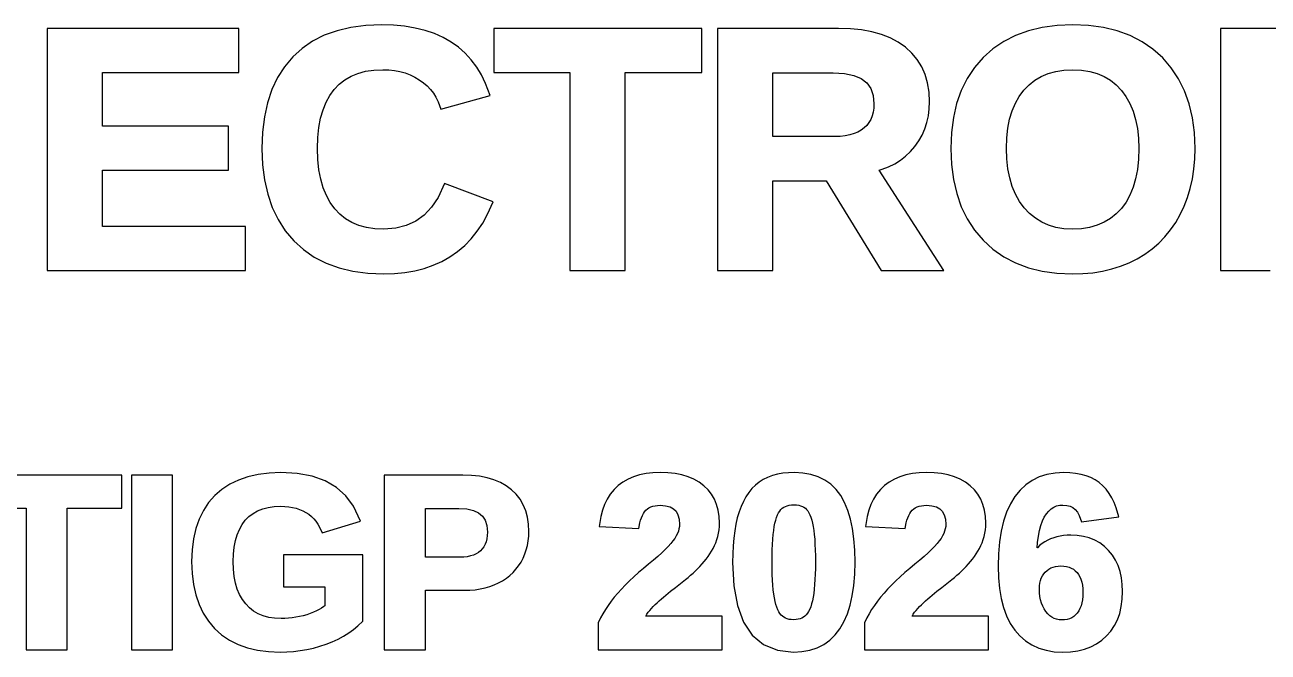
# Model space of a CAD drawing. Header units: metres. Extents: x 3 to 171, y -107 to -32.
# Drawn here: x 25.1 to 46.23, y -53.49 to -42.84 of the extents above; entities that cross this region are included whole.
import ezdxf

# ---------------------------------------------------------------- set-up
doc = ezdxf.new("R2010")
doc.units = ezdxf.units.M

msp = doc.modelspace()

# ---------------------------------------------------------------- linework, layer by layer
for p, q in [((30.6413, -42.882), (30.4062, -42.9373)), ((30.8946, -42.849), (30.6413, -42.882)), ((31.1659, -42.838), (30.8946, -42.849)), ((31.3657, -42.8439), (31.1659, -42.838)), ((31.5549, -42.8616), (31.3657, -42.8439)), ((31.7336, -42.8911), (31.5549, -42.8616)), ((31.9019, -42.9326), (31.7336, -42.8911)), ((42.3906, -42.883), (42.1554, -42.9395)), ((42.6423, -42.8492), (42.3906, -42.883)), ((42.9108, -42.838), (42.6423, -42.8492)), ((43.1793, -42.8494), (42.9108, -42.838)), ((43.4312, -42.8835), (43.1793, -42.8494)), ((43.6665, -42.9406), (43.4312, -42.8835)), ((28.7353, -42.8979), (25.4796, -42.8979)), ((25.4796, -42.8979), (25.4796, -47.0109)), ((28.7353, -43.6472), (28.7353, -42.8979)), ((30.1894, -43.015), (29.9913, -43.1152)), ((30.4062, -42.9373), (30.1894, -43.015)), ((32.0598, -42.986), (31.9019, -42.9326)), ((32.2071, -43.0516), (32.0598, -42.986)), ((32.3437, -43.1293), (32.2071, -43.0516)), ((36.6032, -42.8979), (33.0684, -42.8979)), ((33.0684, -42.8979), (33.0684, -43.6472)), ((36.6032, -43.6472), (36.6032, -42.8979)), ((38.9287, -42.8979), (36.8728, -42.8979)), ((36.8728, -42.8979), (36.8728, -47.0109)), ((39.1296, -42.9043), (38.9287, -42.8979)), ((39.3183, -42.9236), (39.1296, -42.9043)), ((39.4942, -42.9559), (39.3183, -42.9236)), ((39.6571, -43.0013), (39.4942, -42.9559)), ((39.8069, -43.06), (39.6571, -43.0013)), ((39.9436, -43.1321), (39.8069, -43.06)), ((41.9371, -43.0188), (41.7359, -43.121)), ((42.1554, -42.9395), (41.9371, -43.0188)), ((43.885, -43.0207), (43.6665, -42.9406)), ((44.0865, -43.124), (43.885, -43.0207)), ((46.6292, -42.8979), (45.4177, -42.8979)), ((45.4177, -42.8979), (45.4177, -47.0109)), ((29.812, -43.2379), (29.6519, -43.383)), ((29.9913, -43.1152), (29.812, -43.2379)), ((32.4695, -43.2186), (32.3437, -43.1293)), ((32.5841, -43.3193), (32.4695, -43.2186)), ((40.0669, -43.2177), (39.9436, -43.1321)), ((40.1754, -43.3159), (40.0669, -43.2177)), ((41.5519, -43.2461), (41.3856, -43.394)), ((41.7359, -43.121), (41.5519, -43.2461)), ((44.2708, -43.2504), (44.0865, -43.124)), ((44.4375, -43.3998), (44.2708, -43.2504)), ((29.6519, -43.383), (29.5124, -43.5489)), ((32.6875, -43.4313), (32.5841, -43.3193)), ((32.7797, -43.5543), (32.6875, -43.4313)), ((40.2675, -43.4261), (40.1754, -43.3159)), ((40.3429, -43.5479), (40.2675, -43.4261)), ((41.3856, -43.394), (41.2393, -43.5621)), ((44.584, -43.5691), (44.4375, -43.3998)), ((26.4198, -44.5555), (26.4198, -43.6472)), ((26.4198, -43.6472), (28.7353, -43.6472)), ((29.3945, -43.7337), (29.2982, -43.9374)), ((29.5124, -43.5489), (29.3945, -43.7337)), ((30.5379, -43.7705), (30.6441, -43.7092)), ((30.6441, -43.7092), (30.7614, -43.6612)), ((30.7614, -43.6612), (30.8905, -43.6267)), ((30.8905, -43.6267), (31.031, -43.6059)), ((31.031, -43.6059), (31.1835, -43.5989)), ((31.1835, -43.5989), (31.2843, -43.6024)), ((31.2843, -43.6024), (31.3813, -43.6129)), ((31.3813, -43.6129), (31.4737, -43.6303)), ((31.4737, -43.6303), (31.5624, -43.6546)), ((31.5624, -43.6546), (31.6468, -43.6858)), ((31.6468, -43.6858), (31.7273, -43.7239)), ((31.7273, -43.7239), (31.8041, -43.7689)), ((32.8605, -43.6884), (32.7797, -43.5543)), ((32.93, -43.8333), (32.8605, -43.6884)), ((33.0684, -43.6472), (34.3643, -43.6472)), ((34.3643, -43.6472), (34.3643, -47.0109)), ((35.3045, -43.6472), (36.6032, -43.6472)), ((35.3045, -47.0109), (35.3045, -43.6472)), ((37.813, -44.7349), (37.813, -43.6501)), ((37.813, -43.6501), (38.8381, -43.6501)), ((38.8381, -43.6501), (39.0293, -43.6616)), ((39.0293, -43.6616), (39.187, -43.6951)), ((39.187, -43.6951), (39.3125, -43.7496)), ((40.4014, -43.6808), (40.3429, -43.5479)), ((40.443, -43.8247), (40.4014, -43.6808)), ((41.2393, -43.5621), (41.1156, -43.748)), ((42.2643, -43.7769), (42.3725, -43.7131)), ((42.3725, -43.7131), (42.4909, -43.6634)), ((42.4909, -43.6634), (42.6199, -43.6277)), ((42.6199, -43.6277), (42.76, -43.6061)), ((42.76, -43.6061), (42.9107, -43.5989)), ((42.9107, -43.5989), (43.0593, -43.6062)), ((43.0593, -43.6062), (43.1971, -43.6279)), ((43.1971, -43.6279), (43.3247, -43.6638)), ((43.3247, -43.6638), (43.4419, -43.7139)), ((43.4419, -43.7139), (43.5491, -43.7782)), ((44.7081, -43.7555), (44.584, -43.5691)), ((29.2982, -43.9374), (29.2236, -44.1596)), ((30.2831, -44.0363), (30.3573, -43.9342)), ((30.3573, -43.9342), (30.4424, -43.8455)), ((30.4424, -43.8455), (30.5379, -43.7705)), ((31.8041, -43.7689), (31.8751, -43.8195)), ((31.8751, -43.8195), (31.9389, -43.8748)), ((31.9389, -43.8748), (31.9956, -43.9347)), ((31.9956, -43.9347), (32.0451, -43.9991)), ((33.0067, -44.0384), (32.93, -43.8333)), ((39.3125, -43.7496), (39.4076, -43.8238)), ((39.4076, -43.8238), (39.4748, -43.9182)), ((39.4748, -43.9182), (39.5158, -44.0358)), ((40.4678, -43.9791), (40.443, -43.8247)), ((41.1156, -43.748), (41.0145, -43.9514)), ((41.9996, -44.0526), (42.0776, -43.9471)), ((42.0776, -43.9471), (42.1661, -43.8548)), ((42.1661, -43.8548), (42.2643, -43.7769)), ((43.5491, -43.7782), (43.6468, -43.8566)), ((43.6468, -43.8566), (43.7353, -43.9499)), ((44.8094, -43.9588), (44.7081, -43.7555)), ((30.1678, -44.2811), (30.2198, -44.152)), ((30.2198, -44.152), (30.2831, -44.0363)), ((32.0451, -43.9991), (32.0877, -44.0683)), ((32.0877, -44.0683), (32.1235, -44.1425)), ((32.1235, -44.1425), (32.1689, -44.2671)), ((32.1689, -44.2671), (33.0067, -44.0384)), ((39.5158, -44.0358), (39.53, -44.1796)), ((40.4761, -44.1439), (40.4678, -43.9791)), ((40.471, -44.2664), (40.4761, -44.1439)), ((41.0145, -43.9514), (40.9361, -44.1721)), ((41.9336, -44.1695), (41.9996, -44.0526)), ((43.7353, -43.9499), (43.8133, -44.0559)), ((43.8133, -44.0559), (43.8795, -44.1735)), ((44.888, -44.1786), (44.8094, -43.9588)), ((29.2236, -44.1596), (29.1705, -44.4001)), ((30.127, -44.4241), (30.1678, -44.2811)), ((39.5162, -44.3219), (39.4991, -44.3853)), ((39.5266, -44.253), (39.5162, -44.3219)), ((39.53, -44.1796), (39.5266, -44.253)), ((40.4558, -44.3842), (40.471, -44.2664)), ((40.9361, -44.1721), (40.8802, -44.4098)), ((41.8367, -44.4396), (41.8792, -44.2986)), ((41.8792, -44.2986), (41.9336, -44.1695)), ((43.8795, -44.1735), (43.9338, -44.3022)), ((43.9338, -44.3022), (43.9763, -44.443)), ((44.944, -44.4148), (44.888, -44.1786)), ((28.5616, -44.5555), (26.4198, -44.5555)), ((28.5616, -45.3048), (28.5616, -44.5555)), ((29.1705, -44.4001), (29.1387, -44.6588)), ((30.0801, -44.7514), (30.0977, -44.5808)), ((30.0977, -44.5808), (30.127, -44.4241)), ((39.4085, -44.5442), (39.3649, -44.5877)), ((39.4453, -44.4961), (39.4085, -44.5442)), ((39.4756, -44.4432), (39.4453, -44.4961)), ((39.4991, -44.3853), (39.4756, -44.4432)), ((40.3946, -44.6061), (40.4303, -44.4975)), ((40.4303, -44.4975), (40.4558, -44.3842)), ((40.8802, -44.4098), (40.8468, -44.6644)), ((41.8062, -44.5928), (41.8367, -44.4396)), ((43.9763, -44.443), (44.0068, -44.5955)), ((44.9775, -44.6672), (44.944, -44.4148)), ((29.1387, -44.6588), (29.1282, -44.9359)), ((30.0742, -44.9359), (30.0801, -44.7514)), ((38.8616, -44.7349), (37.813, -44.7349)), ((38.9562, -44.7317), (38.8616, -44.7349)), ((39.0428, -44.7224), (38.9562, -44.7317)), ((39.1218, -44.707), (39.0428, -44.7224)), ((39.1931, -44.6857), (39.1218, -44.707)), ((39.2575, -44.6586), (39.1931, -44.6857)), ((39.3146, -44.626), (39.2575, -44.6586)), ((39.3649, -44.5877), (39.3146, -44.626)), ((40.2925, -44.8088), (40.3486, -44.7099)), ((40.3486, -44.7099), (40.3946, -44.6061)), ((40.8468, -44.6644), (40.8357, -44.9359)), ((41.7817, -44.9359), (41.7879, -44.7582)), ((41.7879, -44.7582), (41.8062, -44.5928)), ((44.0068, -44.5955), (44.0252, -44.7596)), ((44.0252, -44.7596), (44.0313, -44.9359)), ((44.9886, -44.9355), (44.9775, -44.6672)), ((29.1282, -44.9359), (29.1391, -45.2126)), ((30.0802, -45.1235), (30.0742, -44.9359)), ((40.0689, -45.0676), (40.1512, -44.9895)), ((40.1512, -44.9895), (40.2262, -44.9026)), ((40.2262, -44.9026), (40.2925, -44.8088)), ((40.8357, -44.9359), (40.8468, -45.2084)), ((41.788, -45.1153), (41.7817, -44.9359)), ((44.0313, -44.9359), (44.0252, -45.1206)), ((44.9835, -45.1147), (44.9886, -44.9355)), ((29.1391, -45.2126), (29.172, -45.472)), ((30.0984, -45.2974), (30.0802, -45.1235)), ((39.7793, -45.2482), (39.8828, -45.1971)), ((39.8828, -45.1971), (39.9794, -45.1368)), ((39.9794, -45.1368), (40.0689, -45.0676)), ((40.8468, -45.2084), (40.8803, -45.4646)), ((41.8068, -45.2827), (41.788, -45.1153)), ((44.0252, -45.1206), (44.0069, -45.292)), ((44.968, -45.2876), (44.9835, -45.1147)), ((26.4198, -46.2615), (26.4198, -45.3048)), ((26.4198, -45.3048), (28.5616, -45.3048)), ((30.1285, -45.4573), (30.0984, -45.2974)), ((39.6188, -45.3045), (39.6689, -45.2903)), ((40.717, -47.0109), (39.6188, -45.3045)), ((39.6689, -45.2903), (39.7793, -45.2482)), ((41.838, -45.4385), (41.8068, -45.2827)), ((44.0069, -45.292), (43.9765, -45.4506)), ((44.9423, -45.4545), (44.968, -45.2876)), ((29.172, -45.472), (29.2271, -45.7139)), ((30.1705, -45.6036), (30.1285, -45.4573)), ((30.2242, -45.736), (30.1705, -45.6036)), ((32.2341, -45.5306), (32.122, -45.7719)), ((33.0593, -45.8421), (32.2341, -45.5306)), ((37.813, -45.4871), (38.7204, -45.4871)), ((37.813, -47.0109), (37.813, -45.4871)), ((38.7204, -45.4871), (39.6517, -47.0109)), ((40.8803, -45.4646), (40.9363, -45.7043)), ((41.8815, -45.5824), (41.838, -45.4385)), ((41.9372, -45.7147), (41.8815, -45.5824)), ((43.9341, -45.5959), (43.8799, -45.7283)), ((43.9765, -45.4506), (43.9341, -45.5959)), ((44.8595, -45.7701), (44.9061, -45.6154)), ((44.9061, -45.6154), (44.9423, -45.4545)), ((29.2271, -45.7139), (29.3044, -45.9384)), ((30.2893, -45.8548), (30.2242, -45.736)), ((32.122, -45.7719), (32.0134, -45.9365)), ((32.9646, -46.0523), (33.0593, -45.8421)), ((40.9363, -45.7043), (41.0149, -45.9276)), ((42.005, -45.8353), (41.9372, -45.7147)), ((42.085, -45.945), (42.005, -45.8353)), ((43.8141, -45.8479), (43.7366, -45.9548)), ((43.8799, -45.7283), (43.8141, -45.8479)), ((44.8026, -45.9188), (44.8595, -45.7701)), ((29.3044, -45.9384), (29.4041, -46.1451)), ((30.366, -45.9604), (30.2893, -45.8548)), ((30.4534, -46.0522), (30.366, -45.9604)), ((30.5511, -46.1298), (30.4534, -46.0522)), ((32.0134, -45.9365), (31.8876, -46.0701)), ((32.8816, -46.2037), (32.9646, -46.0523)), ((41.0149, -45.9276), (41.1161, -46.134)), ((42.1752, -46.0411), (42.085, -45.945)), ((42.274, -46.1223), (42.1752, -46.0411)), ((43.6484, -46.0482), (43.5506, -46.127)), ((43.7366, -45.9548), (43.6484, -46.0482)), ((44.7352, -46.0612), (44.8026, -45.9188)), ((28.8521, -46.2615), (26.4198, -46.2615)), ((28.8521, -47.0109), (28.8521, -46.2615)), ((29.4041, -46.1451), (29.5261, -46.3338)), ((30.6592, -46.1932), (30.5511, -46.1298)), ((30.7782, -46.2427), (30.6592, -46.1932)), ((30.9085, -46.2783), (30.7782, -46.2427)), ((31.5833, -46.2474), (31.4031, -46.2919)), ((31.7445, -46.1734), (31.5833, -46.2474)), ((31.8876, -46.0701), (31.7445, -46.1734)), ((32.7891, -46.3429), (32.8816, -46.2037)), ((41.1161, -46.134), (41.2401, -46.3235)), ((42.3816, -46.1886), (42.274, -46.1223)), ((42.4981, -46.2402), (42.3816, -46.1886)), ((42.6241, -46.2772), (42.4981, -46.2402)), ((43.3245, -46.2418), (43.1957, -46.2779)), ((43.4426, -46.1915), (43.3245, -46.2418)), ((43.5506, -46.127), (43.4426, -46.1915)), ((44.5718, -46.3217), (44.6581, -46.196)), ((44.6581, -46.196), (44.7352, -46.0612)), ((29.5261, -46.3338), (29.6705, -46.5043)), ((31.0502, -46.2998), (30.9085, -46.2783)), ((31.2025, -46.307), (31.0502, -46.2998)), ((31.4031, -46.2919), (31.2025, -46.307)), ((32.5757, -46.5848), (32.6871, -46.47)), ((32.6871, -46.47), (32.7891, -46.3429)), ((41.2401, -46.3235), (41.3866, -46.4958)), ((42.7597, -46.2995), (42.6241, -46.2772)), ((42.905, -46.307), (42.7597, -46.2995)), ((43.0558, -46.2997), (42.905, -46.307)), ((43.1957, -46.2779), (43.0558, -46.2997)), ((44.3722, -46.5451), (44.4765, -46.438)), ((44.4765, -46.438), (44.5718, -46.3217)), ((29.6705, -46.5043), (29.8353, -46.6542)), ((29.8353, -46.6542), (30.0186, -46.7811)), ((32.3248, -46.7769), (32.4549, -46.6871)), ((32.4549, -46.6871), (32.5757, -46.5848)), ((41.3866, -46.4958), (41.553, -46.6478)), ((41.553, -46.6478), (41.7367, -46.7765)), ((44.1367, -46.731), (44.2589, -46.6428)), ((44.2589, -46.6428), (44.3722, -46.5451)), ((30.0186, -46.7811), (30.2201, -46.8847)), ((30.2201, -46.8847), (30.4395, -46.965)), ((32.0409, -46.9197), (32.1866, -46.8543)), ((32.1866, -46.8543), (32.3248, -46.7769)), ((41.7367, -46.7765), (41.9374, -46.8817)), ((41.9374, -46.8817), (42.1548, -46.9634)), ((43.7222, -46.9364), (43.8671, -46.8783)), ((43.8671, -46.8783), (44.0057, -46.8097)), ((44.0057, -46.8097), (44.1367, -46.731)), ((25.4796, -47.0109), (28.8521, -47.0109)), ((30.4395, -46.965), (30.6766, -47.0223)), ((30.6766, -47.0223), (30.9312, -47.0565)), ((30.9312, -47.0565), (31.203, -47.0679)), ((31.203, -47.0679), (31.3852, -47.062)), ((31.3852, -47.062), (31.5599, -47.0443)), ((31.5599, -47.0443), (31.7275, -47.0147)), ((31.7275, -47.0147), (31.8878, -46.9732)), ((31.8878, -46.9732), (32.0409, -46.9197)), ((34.3643, -47.0109), (35.3045, -47.0109)), ((36.8728, -47.0109), (37.813, -47.0109)), ((39.6517, -47.0109), (40.717, -47.0109)), ((42.1548, -46.9634), (42.3886, -47.0215)), ((42.3886, -47.0215), (42.6387, -47.0563)), ((42.6387, -47.0563), (42.9047, -47.0679)), ((42.9047, -47.0679), (43.0807, -47.0626)), ((43.0807, -47.0626), (43.2503, -47.0469)), ((43.2503, -47.0469), (43.4138, -47.0206)), ((43.4138, -47.0206), (43.5711, -46.9838)), ((43.5711, -46.9838), (43.7222, -46.9364)), ((45.4177, -47.0109), (46.2639, -47.0109)), ((26.7483, -50.4842), (24.1948, -50.4842)), ((26.7483, -51.048), (26.7483, -50.4842)), ((27.6124, -50.4842), (26.9122, -50.4842)), ((26.9122, -50.4842), (26.9122, -53.4506)), ((27.6124, -53.4506), (27.6124, -50.4842)), ((29.0644, -50.473), (28.8903, -50.5126)), ((29.2515, -50.4493), (29.0644, -50.473)), ((29.4521, -50.4414), (29.2515, -50.4493)), ((29.7311, -50.457), (29.4521, -50.4414)), ((29.9815, -50.504), (29.7311, -50.457)), ((32.5464, -50.4842), (31.2078, -50.4842)), ((31.2078, -50.4842), (31.2078, -53.4506)), ((32.6913, -50.4891), (32.5464, -50.4842)), ((32.8279, -50.5041), (32.6913, -50.4891)), ((35.5481, -50.4815), (35.4463, -50.5129)), ((35.6569, -50.4592), (35.5481, -50.4815)), ((35.7727, -50.4458), (35.6569, -50.4592)), ((35.8953, -50.4414), (35.7727, -50.4458)), ((36.0271, -50.4459), (35.8953, -50.4414)), ((36.1504, -50.4593), (36.0271, -50.4459)), ((36.2653, -50.4817), (36.1504, -50.4593)), ((36.3719, -50.5134), (36.2653, -50.4817)), ((37.804, -50.4943), (37.7237, -50.5244)), ((37.8897, -50.4711), (37.804, -50.4943)), ((37.9807, -50.4545), (37.8897, -50.4711)), ((38.0771, -50.4447), (37.9807, -50.4545)), ((38.1793, -50.4414), (38.0771, -50.4447)), ((38.3242, -50.4492), (38.1793, -50.4414)), ((38.4591, -50.4729), (38.3242, -50.4492)), ((38.5834, -50.5126), (38.4591, -50.4729)), ((40.0741, -50.4815), (39.9723, -50.5129)), ((40.1829, -50.4592), (40.0741, -50.4815)), ((40.2986, -50.4458), (40.1829, -50.4592)), ((40.4213, -50.4414), (40.2986, -50.4458)), ((40.553, -50.4459), (40.4213, -50.4414)), ((40.6763, -50.4593), (40.553, -50.4459)), ((40.7913, -50.4817), (40.6763, -50.4593)), ((40.8979, -50.5134), (40.7913, -50.4817)), ((42.4698, -50.4745), (42.3408, -50.5162)), ((42.6081, -50.4496), (42.4698, -50.4745)), ((42.755, -50.4414), (42.6081, -50.4496)), ((42.8598, -50.4448), (42.755, -50.4414)), ((42.9583, -50.4551), (42.8598, -50.4448)), ((43.0508, -50.4722), (42.9583, -50.4551)), ((43.1374, -50.4965), (43.0508, -50.4722)), ((43.218, -50.5278), (43.1374, -50.4965)), ((28.5818, -50.6405), (28.4479, -50.7289)), ((28.7294, -50.5685), (28.5818, -50.6405)), ((28.8903, -50.5126), (28.7294, -50.5685)), ((30.2029, -50.5831), (29.9815, -50.504)), ((30.3947, -50.6946), (30.2029, -50.5831)), ((30.5557, -50.8386), (30.3947, -50.6946)), ((32.9552, -50.5291), (32.8279, -50.5041)), ((33.0733, -50.5645), (32.9552, -50.5291)), ((33.182, -50.6102), (33.0733, -50.5645)), ((33.2811, -50.6664), (33.182, -50.6102)), ((33.3704, -50.7331), (33.2811, -50.6664)), ((35.1847, -50.6627), (35.1132, -50.7306)), ((35.2644, -50.6035), (35.1847, -50.6627)), ((35.3517, -50.5536), (35.2644, -50.6035)), ((35.4463, -50.5129), (35.3517, -50.5536)), ((36.47, -50.5544), (36.3719, -50.5134)), ((36.5595, -50.6049), (36.47, -50.5544)), ((36.6399, -50.6649), (36.5595, -50.6049)), ((36.7105, -50.7335), (36.6399, -50.6649)), ((37.5163, -50.6564), (37.4576, -50.7147)), ((37.5799, -50.6054), (37.5163, -50.6564)), ((37.6489, -50.5615), (37.5799, -50.6054)), ((37.7237, -50.5244), (37.6489, -50.5615)), ((38.6967, -50.5686), (38.5834, -50.5126)), ((38.7984, -50.6409), (38.6967, -50.5686)), ((38.8881, -50.729), (38.7984, -50.6409)), ((39.7107, -50.6627), (39.6391, -50.7306)), ((39.7904, -50.6035), (39.7107, -50.6627)), ((39.8776, -50.5536), (39.7904, -50.6035)), ((39.9723, -50.5129), (39.8776, -50.5536)), ((40.996, -50.5544), (40.8979, -50.5134)), ((41.0854, -50.6049), (40.996, -50.5544)), ((41.1659, -50.6649), (41.0854, -50.6049)), ((41.2365, -50.7335), (41.1659, -50.6649)), ((42.1126, -50.6502), (42.0142, -50.742)), ((42.2216, -50.5748), (42.1126, -50.6502)), ((42.3408, -50.5162), (42.2216, -50.5748)), ((43.2925, -50.5665), (43.218, -50.5278)), ((43.3606, -50.6123), (43.2925, -50.5665)), ((43.4226, -50.6656), (43.3606, -50.6123)), ((43.479, -50.7265), (43.4226, -50.6656)), ((28.3279, -50.8334), (28.2231, -50.953)), ((28.4479, -50.7289), (28.3279, -50.8334)), ((30.6851, -51.0143), (30.5557, -50.8386)), ((33.4489, -50.8094), (33.3704, -50.7331)), ((33.5154, -50.8946), (33.4489, -50.8094)), ((33.5698, -50.9882), (33.5154, -50.8946)), ((34.9965, -50.8908), (34.9515, -50.9827)), ((35.0504, -50.8067), (34.9965, -50.8908)), ((35.1132, -50.7306), (35.0504, -50.8067)), ((36.7704, -50.8097), (36.7105, -50.7335)), ((36.8194, -50.8934), (36.7704, -50.8097)), ((36.8574, -50.9843), (36.8194, -50.8934)), ((37.3552, -50.8525), (37.3113, -50.9317)), ((37.4039, -50.7801), (37.3552, -50.8525)), ((37.4576, -50.7147), (37.4039, -50.7801)), ((38.9654, -50.8325), (38.8881, -50.729)), ((39.031, -50.9507), (38.9654, -50.8325)), ((39.5224, -50.8908), (39.4774, -50.9827)), ((39.5764, -50.8067), (39.5224, -50.8908)), ((39.6391, -50.7306), (39.5764, -50.8067)), ((41.2964, -50.8097), (41.2365, -50.7335)), ((41.3454, -50.8934), (41.2964, -50.8097)), ((41.3834, -50.9843), (41.3454, -50.8934)), ((41.9264, -50.85), (41.8499, -50.9738)), ((42.0142, -50.742), (41.9264, -50.85)), ((43.5298, -50.7946), (43.479, -50.7265)), ((43.5748, -50.87), (43.5298, -50.7946)), ((43.6143, -50.9524), (43.5748, -50.87)), ((24.1948, -51.048), (25.1205, -51.048)), ((25.1205, -51.048), (25.1205, -53.4506)), ((25.8206, -51.048), (26.7483, -51.048)), ((25.8206, -53.4506), (25.8206, -51.048)), ((28.1345, -51.0865), (28.0623, -51.2337)), ((28.2231, -50.953), (28.1345, -51.0865)), ((28.9786, -51.1361), (29.0562, -51.0924)), ((29.0562, -51.0924), (29.1421, -51.0581)), ((29.1421, -51.0581), (29.2364, -51.0335)), ((29.2364, -51.0335), (29.3396, -51.0185)), ((29.3396, -51.0185), (29.4522, -51.0135)), ((29.4522, -51.0135), (29.5209, -51.0157)), ((29.5209, -51.0157), (29.5872, -51.0222)), ((29.5872, -51.0222), (29.6505, -51.033)), ((29.6505, -51.033), (29.7111, -51.048)), ((29.7111, -51.048), (29.7688, -51.0674)), ((29.7688, -51.0674), (29.8237, -51.0908)), ((29.8237, -51.0908), (29.8759, -51.1185)), ((29.8759, -51.1185), (29.9248, -51.1502)), ((30.8054, -51.2692), (30.6851, -51.0143)), ((31.9079, -51.8798), (31.9079, -51.0501)), ((31.9079, -51.0501), (32.4768, -51.0501)), ((32.4768, -51.0501), (32.6125, -51.0589)), ((32.6125, -51.0589), (32.723, -51.0844)), ((32.723, -51.0844), (32.8101, -51.1255)), ((32.8101, -51.1255), (32.8757, -51.181)), ((33.612, -51.09), (33.5698, -50.9882)), ((33.6419, -51.1996), (33.612, -51.09)), ((34.9153, -51.0821), (34.888, -51.189)), ((34.9515, -50.9827), (34.9153, -51.0821)), ((35.6128, -51.1364), (35.6332, -51.1067)), ((35.6332, -51.1067), (35.6554, -51.081)), ((35.6554, -51.081), (35.6799, -51.0592)), ((35.6799, -51.0592), (35.7072, -51.0408)), ((35.7072, -51.0408), (35.7381, -51.0255)), ((35.7381, -51.0255), (35.7724, -51.0134)), ((35.7724, -51.0134), (35.8107, -51.0045)), ((35.8107, -51.0045), (35.8531, -50.9991)), ((35.8531, -50.9991), (35.8986, -50.9973)), ((35.8986, -50.9973), (35.9907, -51.0043)), ((35.9907, -51.0043), (36.0649, -51.0244)), ((36.0649, -51.0244), (36.1226, -51.0563)), ((36.1226, -51.0563), (36.1665, -51.0999)), ((36.1665, -51.0999), (36.1985, -51.1573)), ((36.8844, -51.082), (36.8574, -50.9843)), ((36.9004, -51.1863), (36.8844, -51.082)), ((37.2382, -51.1105), (37.2087, -51.2103)), ((37.2724, -51.0177), (37.2382, -51.1105)), ((37.3113, -50.9317), (37.2724, -51.0177)), ((37.8924, -51.1613), (37.9104, -51.1254)), ((37.9104, -51.1254), (37.9297, -51.095)), ((37.9297, -51.095), (37.9501, -51.0696)), ((37.9501, -51.0696), (37.9722, -51.0487)), ((37.9722, -51.0487), (37.9969, -51.0311)), ((37.9969, -51.0311), (38.025, -51.0164)), ((38.025, -51.0164), (38.0565, -51.0047)), ((38.0565, -51.0047), (38.0919, -50.9962)), ((38.0919, -50.9962), (38.1314, -50.9909)), ((38.1314, -50.9909), (38.1745, -50.9891)), ((38.1745, -50.9891), (38.2151, -50.9908)), ((38.2151, -50.9908), (38.2517, -50.996)), ((38.2517, -50.996), (38.2847, -51.0043)), ((38.2847, -51.0043), (38.3144, -51.0158)), ((38.3144, -51.0158), (38.3409, -51.0301)), ((38.3409, -51.0301), (38.3644, -51.0474)), ((38.3644, -51.0474), (38.3855, -51.0681)), ((38.3855, -51.0681), (38.4052, -51.0932)), ((38.4052, -51.0932), (38.4241, -51.1237)), ((38.4241, -51.1237), (38.4417, -51.1596)), ((39.086, -51.0835), (39.031, -50.9507)), ((39.1307, -51.2308), (39.086, -51.0835)), ((39.4413, -51.0821), (39.4139, -51.189)), ((39.4774, -50.9827), (39.4413, -51.0821)), ((40.1388, -51.1364), (40.1591, -51.1067)), ((40.1591, -51.1067), (40.1814, -51.081)), ((40.1814, -51.081), (40.2059, -51.0592)), ((40.2059, -51.0592), (40.2331, -51.0408)), ((40.2331, -51.0408), (40.264, -51.0255)), ((40.264, -51.0255), (40.2984, -51.0134)), ((40.2984, -51.0134), (40.3367, -51.0045)), ((40.3367, -51.0045), (40.3791, -50.9991)), ((40.3791, -50.9991), (40.4245, -50.9973)), ((40.4245, -50.9973), (40.5167, -51.0043)), ((40.5167, -51.0043), (40.5909, -51.0244)), ((40.5909, -51.0244), (40.6486, -51.0563)), ((40.6486, -51.0563), (40.6924, -51.0999)), ((40.6924, -51.0999), (40.7244, -51.1573)), ((41.4103, -51.082), (41.3834, -50.9843)), ((41.4263, -51.1863), (41.4103, -51.082)), ((41.7857, -51.1129), (41.7335, -51.2671)), ((41.8499, -50.9738), (41.7857, -51.1129)), ((42.4619, -51.1419), (42.5011, -51.0954)), ((42.5011, -51.0954), (42.5431, -51.0582)), ((42.5431, -51.0582), (42.5877, -51.0298)), ((42.5877, -51.0298), (42.6356, -51.0095)), ((42.6356, -51.0095), (42.6873, -50.9974)), ((42.6873, -50.9974), (42.7431, -50.9933)), ((42.7431, -50.9933), (42.8077, -50.9984)), ((42.8077, -50.9984), (42.8633, -51.0132)), ((42.8633, -51.0132), (42.911, -51.0372)), ((42.911, -51.0372), (42.9521, -51.0708)), ((42.9521, -51.0708), (42.9875, -51.115)), ((42.9875, -51.115), (43.0172, -51.1709)), ((43.6482, -51.0417), (43.6143, -50.9524)), ((43.6927, -51.1921), (43.6482, -51.0417)), ((28.0623, -51.2337), (28.0063, -51.3942)), ((28.7462, -51.4065), (28.7925, -51.325)), ((28.7925, -51.325), (28.8468, -51.2525)), ((28.8468, -51.2525), (28.9089, -51.1894)), ((28.9089, -51.1894), (28.9786, -51.1361)), ((29.9248, -51.1502), (29.9692, -51.1855)), ((29.9692, -51.1855), (30.0101, -51.225)), ((30.0101, -51.225), (30.0471, -51.2684)), ((30.0471, -51.2684), (30.0803, -51.3158)), ((30.0803, -51.3158), (30.11, -51.3679)), ((30.1549, -51.4653), (30.8054, -51.2692)), ((32.8757, -51.181), (32.9224, -51.2522)), ((32.9224, -51.2522), (32.9512, -51.3419)), ((32.9512, -51.3419), (32.9613, -51.4528)), ((33.6598, -51.3168), (33.6419, -51.1996)), ((33.6656, -51.4412), (33.6598, -51.3168)), ((34.888, -51.189), (34.8605, -51.3561)), ((35.5362, -51.3943), (35.5531, -51.2976)), ((35.5531, -51.2976), (35.5646, -51.2508)), ((35.5646, -51.2508), (35.5784, -51.2084)), ((35.5784, -51.2084), (35.5946, -51.1702)), ((35.5946, -51.1702), (35.6128, -51.1364)), ((36.1985, -51.1573), (36.2187, -51.2308)), ((36.2187, -51.2308), (36.2257, -51.322)), ((36.2257, -51.322), (36.2236, -51.3598)), ((36.9057, -51.2966), (36.9004, -51.1863)), ((36.904, -51.3568), (36.9057, -51.2966)), ((37.1838, -51.3177), (37.1636, -51.4324)), ((37.2087, -51.2103), (37.1838, -51.3177)), ((37.8364, -51.3595), (37.8477, -51.302)), ((37.8477, -51.302), (37.8608, -51.2498)), ((37.8608, -51.2498), (37.8758, -51.203)), ((37.8758, -51.203), (37.8924, -51.1613)), ((38.4417, -51.1596), (38.458, -51.2011)), ((38.458, -51.2011), (38.4729, -51.2482)), ((38.4729, -51.2482), (38.4861, -51.3008)), ((38.4861, -51.3008), (38.4977, -51.359)), ((39.1652, -51.3927), (39.1307, -51.2308)), ((39.4139, -51.189), (39.3865, -51.3561)), ((40.0622, -51.3943), (40.0791, -51.2977)), ((40.0791, -51.2977), (40.0905, -51.2508)), ((40.0905, -51.2508), (40.1044, -51.2084)), ((40.1044, -51.2084), (40.1205, -51.1702)), ((40.1205, -51.1702), (40.1388, -51.1364)), ((40.7244, -51.1573), (40.7446, -51.2308)), ((40.7446, -51.2308), (40.7517, -51.322)), ((40.7517, -51.322), (40.7495, -51.3598)), ((41.4316, -51.2966), (41.4263, -51.1863)), ((41.4299, -51.3568), (41.4316, -51.2966)), ((41.7335, -51.2671), (41.6931, -51.4362)), ((42.3426, -51.4249), (42.3657, -51.3389)), ((42.3657, -51.3389), (42.3934, -51.2632)), ((42.3934, -51.2632), (42.4258, -51.1977)), ((42.4258, -51.1977), (42.4619, -51.1419)), ((43.0172, -51.1709), (43.0554, -51.2811)), ((43.0554, -51.2811), (43.6927, -51.1921)), ((28.0063, -51.3942), (27.9665, -51.5679)), ((28.6781, -51.5971), (28.708, -51.4972)), ((28.708, -51.4972), (28.7462, -51.4065)), ((30.11, -51.3679), (30.1549, -51.4653)), ((32.9588, -51.5113), (32.9513, -51.5659)), ((32.9613, -51.4528), (32.9588, -51.5113)), ((33.6549, -51.6017), (33.6629, -51.5228)), ((33.6629, -51.5228), (33.6656, -51.4412)), ((34.8605, -51.3561), (35.5362, -51.3943)), ((36.1702, -51.5185), (36.1451, -51.5601)), ((36.1905, -51.4776), (36.1702, -51.5185)), ((36.2061, -51.4376), (36.1905, -51.4776)), ((36.2171, -51.3982), (36.2061, -51.4376)), ((36.2236, -51.3598), (36.2171, -51.3982)), ((36.8627, -51.5806), (36.8782, -51.5269)), ((36.8782, -51.5269), (36.8902, -51.4717)), ((36.8902, -51.4717), (36.8988, -51.4149)), ((36.8988, -51.4149), (36.904, -51.3568)), ((37.1636, -51.4324), (37.1479, -51.5547)), ((37.8116, -51.5747), (37.8184, -51.4953)), ((37.8184, -51.4953), (37.8266, -51.424)), ((37.8266, -51.424), (37.8364, -51.3595)), ((38.4977, -51.359), (38.5076, -51.423)), ((38.5076, -51.423), (38.5161, -51.4951)), ((38.5161, -51.4951), (38.5231, -51.5747)), ((39.1898, -51.5693), (39.1652, -51.3927)), ((39.3865, -51.3561), (40.0622, -51.3943)), ((40.6962, -51.5185), (40.671, -51.5601)), ((40.7165, -51.4776), (40.6962, -51.5185)), ((40.732, -51.4376), (40.7165, -51.4776)), ((40.743, -51.3982), (40.732, -51.4376)), ((40.7495, -51.3598), (40.743, -51.3982)), ((41.3887, -51.5806), (41.4042, -51.5269)), ((41.4042, -51.5269), (41.4162, -51.4717)), ((41.4162, -51.4717), (41.4248, -51.4149)), ((41.4248, -51.4149), (41.4299, -51.3568)), ((41.6931, -51.4362), (41.6644, -51.6203)), ((42.3115, -51.6278), (42.3246, -51.5209)), ((42.3246, -51.5209), (42.3426, -51.4249)), ((42.586, -51.5495), (42.5336, -51.569)), ((42.6402, -51.5336), (42.586, -51.5495)), ((42.6961, -51.5212), (42.6402, -51.5336)), ((42.7536, -51.5124), (42.6961, -51.5212)), ((42.8128, -51.5072), (42.7536, -51.5124)), ((42.874, -51.5054), (42.8128, -51.5072)), ((42.985, -51.5106), (42.874, -51.5054)), ((43.0903, -51.5263), (42.985, -51.5106)), ((43.1894, -51.5528), (43.0903, -51.5263)), ((43.2821, -51.59), (43.1894, -51.5528)), ((27.9428, -51.7545), (27.9349, -51.9542)), ((27.9665, -51.5679), (27.9428, -51.7545)), ((28.6436, -51.8256), (28.6566, -51.7067)), ((28.6566, -51.7067), (28.6781, -51.5971)), ((32.8742, -51.7373), (32.8432, -51.7698)), ((32.9003, -51.701), (32.8742, -51.7373)), ((32.9219, -51.6605), (32.9003, -51.701)), ((32.9389, -51.6156), (32.9219, -51.6605)), ((32.9513, -51.5659), (32.9389, -51.6156)), ((33.598, -51.8246), (33.6224, -51.7527)), ((33.6224, -51.7527), (33.6414, -51.6784)), ((33.6414, -51.6784), (33.6549, -51.6017)), ((35.9828, -51.7489), (35.9236, -51.8054)), ((36.0345, -51.6962), (35.9828, -51.7489)), ((36.0785, -51.6474), (36.0345, -51.6962)), ((36.115, -51.6024), (36.0785, -51.6474)), ((36.1451, -51.5601), (36.115, -51.6024)), ((36.7703, -51.7776), (36.7967, -51.7309)), ((36.7967, -51.7309), (36.8214, -51.6828)), ((36.8214, -51.6828), (36.8437, -51.6327)), ((36.8437, -51.6327), (36.8627, -51.5806)), ((37.1367, -51.6844), (37.13, -51.8216)), ((37.1479, -51.5547), (37.1367, -51.6844)), ((37.8002, -51.8572), (37.8025, -51.7557)), ((37.8025, -51.7557), (37.8063, -51.6619)), ((37.8063, -51.6619), (37.8116, -51.5747)), ((38.5231, -51.5747), (38.5285, -51.6612)), ((38.5285, -51.6612), (38.5325, -51.7557)), ((38.5325, -51.7557), (38.5348, -51.8572)), ((39.2044, -51.7605), (39.1898, -51.5693)), ((39.2093, -51.9664), (39.2044, -51.7605)), ((40.5088, -51.7489), (40.4496, -51.8054)), ((40.5604, -51.6962), (40.5088, -51.7489)), ((40.6044, -51.6474), (40.5604, -51.6962)), ((40.641, -51.6024), (40.6044, -51.6474)), ((40.671, -51.5601), (40.641, -51.6024)), ((41.2963, -51.7776), (41.3227, -51.7309)), ((41.3227, -51.7309), (41.3474, -51.6828)), ((41.3474, -51.6828), (41.3697, -51.6327)), ((41.3697, -51.6327), (41.3887, -51.5806)), ((41.6644, -51.6203), (41.6472, -51.8193)), ((42.3053, -51.7198), (42.3115, -51.6278)), ((42.3072, -51.7177), (42.3053, -51.7198)), ((42.3466, -51.6815), (42.3072, -51.7177)), ((42.389, -51.6484), (42.3466, -51.6815)), ((42.4345, -51.6187), (42.389, -51.6484)), ((42.4829, -51.5921), (42.4345, -51.6187)), ((42.5336, -51.569), (42.4829, -51.5921)), ((43.368, -51.6379), (43.2821, -51.59)), ((43.447, -51.6966), (43.368, -51.6379)), ((43.5187, -51.7657), (43.447, -51.6966)), ((27.9349, -51.9542), (27.9427, -52.1551)), ((28.6392, -51.9542), (28.6436, -51.8256)), ((28.6437, -52.085), (28.6392, -51.9542)), ((30.8465, -51.8391), (29.4973, -51.8391)), ((29.4973, -51.8391), (29.4973, -52.3826)), ((30.8465, -52.9643), (30.8465, -51.8391)), ((32.4937, -51.8798), (31.9079, -51.8798)), ((32.5595, -51.8774), (32.4937, -51.8798)), ((32.619, -51.8704), (32.5595, -51.8774)), ((32.6737, -51.8588), (32.619, -51.8704)), ((32.723, -51.8429), (32.6737, -51.8588)), ((32.7677, -51.8227), (32.723, -51.8429)), ((32.8076, -51.7983), (32.7677, -51.8227)), ((32.8432, -51.7698), (32.8076, -51.7983)), ((33.4923, -52.0247), (33.5327, -51.961)), ((33.5327, -51.961), (33.5681, -51.8941)), ((33.5681, -51.8941), (33.598, -51.8246)), ((35.7827, -51.9294), (35.7008, -51.997)), ((35.8569, -51.8656), (35.7827, -51.9294)), ((35.9236, -51.8054), (35.8569, -51.8656)), ((36.6101, -51.9947), (36.6458, -51.9536)), ((36.6458, -51.9536), (36.6797, -51.9113)), ((36.6797, -51.9113), (36.7118, -51.8678)), ((36.7118, -51.8678), (36.742, -51.8233)), ((36.742, -51.8233), (36.7703, -51.7776)), ((37.13, -51.8216), (37.1278, -51.9673)), ((37.1278, -51.9673), (37.1481, -52.3635)), ((37.7995, -51.966), (37.8002, -51.8572)), ((37.8003, -52.0747), (37.7995, -51.966)), ((38.5348, -51.8572), (38.5356, -51.9668)), ((38.5356, -51.9668), (38.5348, -52.0715)), ((39.2041, -52.1694), (39.2093, -51.9664)), ((40.3086, -51.9294), (40.2267, -51.997)), ((40.3829, -51.8656), (40.3086, -51.9294)), ((40.4496, -51.8054), (40.3829, -51.8656)), ((41.136, -51.9947), (41.1717, -51.9536)), ((41.1717, -51.9536), (41.2057, -51.9113)), ((41.2057, -51.9113), (41.2378, -51.8678)), ((41.2378, -51.8678), (41.268, -51.8233)), ((41.268, -51.8233), (41.2963, -51.7776)), ((41.6472, -51.8193), (41.6416, -52.0336)), ((43.582, -51.8438), (43.5187, -51.7657)), ((43.6354, -51.9294), (43.582, -51.8438)), ((43.679, -52.0223), (43.6354, -51.9294)), ((27.9427, -52.1551), (27.9663, -52.3432)), ((28.6572, -52.2064), (28.6437, -52.085)), ((33.3423, -52.1904), (33.397, -52.1394)), ((33.397, -52.1394), (33.447, -52.0842)), ((33.447, -52.0842), (33.4923, -52.0247)), ((35.5293, -52.1416), (35.4499, -52.213)), ((35.6131, -52.0696), (35.5293, -52.1416)), ((35.7008, -51.997), (35.6131, -52.0696)), ((36.3718, -52.2225), (36.4144, -52.1864)), ((36.4144, -52.1864), (36.4557, -52.1496)), ((36.4557, -52.1496), (36.496, -52.112)), ((36.496, -52.112), (36.5351, -52.0737)), ((36.5351, -52.0737), (36.5731, -52.0346)), ((36.5731, -52.0346), (36.6101, -51.9947)), ((37.8027, -52.1753), (37.8003, -52.0747)), ((37.8067, -52.2688), (37.8027, -52.1753)), ((38.5324, -52.1686), (38.5284, -52.2607)), ((38.5348, -52.0715), (38.5324, -52.1686)), ((39.1886, -52.3584), (39.2041, -52.1694)), ((40.0553, -52.1416), (39.9758, -52.213)), ((40.139, -52.0696), (40.0553, -52.1416)), ((40.2267, -51.997), (40.139, -52.0696)), ((40.8978, -52.2225), (40.9403, -52.1864)), ((40.9403, -52.1864), (40.9817, -52.1496)), ((40.9817, -52.1496), (41.0219, -52.112)), ((41.0219, -52.112), (41.0611, -52.0737)), ((41.0611, -52.0737), (41.0991, -52.0346)), ((41.0991, -52.0346), (41.136, -51.9947)), ((41.6416, -52.0336), (41.6472, -52.2289)), ((42.3934, -52.1979), (42.4157, -52.1636)), ((42.4157, -52.1636), (42.4421, -52.1319)), ((42.4421, -52.1319), (42.4717, -52.104)), ((42.4717, -52.104), (42.5039, -52.0805)), ((42.5039, -52.0805), (42.5385, -52.0614)), ((42.5385, -52.0614), (42.5761, -52.0464)), ((42.5761, -52.0464), (42.617, -52.0355)), ((42.617, -52.0355), (42.6612, -52.0289)), ((42.6612, -52.0289), (42.7087, -52.0266)), ((42.7087, -52.0266), (42.7584, -52.029)), ((42.7584, -52.029), (42.8041, -52.0361)), ((42.8041, -52.0361), (42.8461, -52.0477)), ((42.8461, -52.0477), (42.8844, -52.0636)), ((42.8844, -52.0636), (42.9196, -52.084)), ((42.9196, -52.084), (42.9518, -52.109)), ((42.9518, -52.109), (42.9812, -52.1386)), ((42.9812, -52.1386), (43.0072, -52.1727)), ((43.0072, -52.1727), (43.0295, -52.2113)), ((43.7127, -52.1222), (43.679, -52.0223)), ((43.7366, -52.229), (43.7127, -52.1222)), ((27.9663, -52.3432), (28.0059, -52.5185)), ((28.6794, -52.3183), (28.6572, -52.2064)), ((28.7103, -52.4208), (28.6794, -52.3183)), ((29.4973, -52.3826), (30.1972, -52.3826)), ((30.1972, -52.3826), (30.1972, -52.7054)), ((32.9228, -52.4012), (33.0024, -52.3784)), ((33.0024, -52.3784), (33.0785, -52.3504)), ((33.0785, -52.3504), (33.151, -52.3172)), ((33.151, -52.3172), (33.2193, -52.2793)), ((33.2193, -52.2793), (33.2831, -52.2371)), ((33.2831, -52.2371), (33.3423, -52.1904)), ((35.304, -52.3533), (35.2375, -52.4224)), ((35.3748, -52.2835), (35.304, -52.3533)), ((35.4499, -52.213), (35.3748, -52.2835)), ((36.0753, -52.459), (36.1581, -52.393)), ((36.1581, -52.393), (36.2424, -52.3259)), ((36.2424, -52.3259), (36.3285, -52.2577)), ((36.3285, -52.2577), (36.3718, -52.2225)), ((37.1481, -52.3635), (37.2098, -52.7021)), ((37.8123, -52.3548), (37.8067, -52.2688)), ((37.8195, -52.4346), (37.8123, -52.3548)), ((38.5228, -52.3457), (38.5157, -52.4234)), ((38.5284, -52.2607), (38.5228, -52.3457)), ((39.1627, -52.5335), (39.1886, -52.3584)), ((39.83, -52.3533), (39.7635, -52.4224)), ((39.9008, -52.2835), (39.83, -52.3533)), ((39.9758, -52.213), (39.9008, -52.2835)), ((40.6012, -52.459), (40.684, -52.393)), ((40.684, -52.393), (40.7684, -52.3259)), ((40.7684, -52.3259), (40.8544, -52.2577)), ((40.8544, -52.2577), (40.8978, -52.2225)), ((41.6472, -52.2289), (41.6641, -52.4108)), ((42.3418, -52.4182), (42.3439, -52.367)), ((42.3439, -52.367), (42.3502, -52.3196)), ((42.3502, -52.3196), (42.3607, -52.2757)), ((42.3607, -52.2757), (42.375, -52.2352)), ((42.375, -52.2352), (42.3934, -52.1979)), ((43.0295, -52.2113), (43.048, -52.2547)), ((43.048, -52.2547), (43.0626, -52.303)), ((43.0626, -52.303), (43.0732, -52.3565)), ((43.0732, -52.3565), (43.0797, -52.4152)), ((43.7509, -52.3425), (43.7366, -52.229)), ((43.7556, -52.4628), (43.7509, -52.3425)), ((28.0059, -52.5185), (28.0615, -52.681)), ((28.7498, -52.5139), (28.7103, -52.4208)), ((28.7977, -52.598), (28.7498, -52.5139)), ((28.8541, -52.6733), (28.7977, -52.598)), ((31.9079, -52.4416), (32.5706, -52.4416)), ((31.9079, -53.4506), (31.9079, -52.4416)), ((32.5706, -52.4416), (32.6633, -52.4391)), ((32.6633, -52.4391), (32.7533, -52.4315)), ((32.7533, -52.4315), (32.8398, -52.4189)), ((32.8398, -52.4189), (32.9228, -52.4012)), ((35.1171, -52.5592), (35.0627, -52.6284)), ((35.1753, -52.4908), (35.1171, -52.5592)), ((35.2375, -52.4224), (35.1753, -52.4908)), ((35.8825, -52.6204), (35.9184, -52.5885)), ((35.9184, -52.5885), (35.9565, -52.5558)), ((35.9565, -52.5558), (35.9945, -52.524)), ((35.9945, -52.524), (36.0347, -52.4915)), ((36.0347, -52.4915), (36.0753, -52.459)), ((37.8281, -52.5061), (37.8195, -52.4346)), ((37.8384, -52.571), (37.8281, -52.5061)), ((37.8502, -52.6291), (37.8384, -52.571)), ((38.4967, -52.5598), (38.4848, -52.6185)), ((38.5069, -52.495), (38.4967, -52.5598)), ((38.5157, -52.4234), (38.5069, -52.495)), ((39.1262, -52.6947), (39.1627, -52.5335)), ((39.6431, -52.5592), (39.5887, -52.6284)), ((39.7013, -52.4908), (39.6431, -52.5592)), ((39.7635, -52.4224), (39.7013, -52.4908)), ((40.4085, -52.6204), (40.4444, -52.5885)), ((40.4444, -52.5885), (40.4824, -52.5558)), ((40.4824, -52.5558), (40.5205, -52.524)), ((40.5205, -52.524), (40.5604, -52.4917)), ((40.5604, -52.4917), (40.6012, -52.459)), ((41.6641, -52.4108), (41.6925, -52.5791)), ((41.6925, -52.5791), (41.7324, -52.7339)), ((42.3441, -52.4842), (42.3418, -52.4182)), ((42.3509, -52.5464), (42.3441, -52.4842)), ((42.3622, -52.6049), (42.3509, -52.5464)), ((42.378, -52.6596), (42.3622, -52.6049)), ((43.0736, -52.6017), (43.0634, -52.6558)), ((43.0798, -52.5426), (43.0736, -52.6017)), ((43.0797, -52.4152), (43.0819, -52.4791)), ((43.0819, -52.4791), (43.0798, -52.5426)), ((43.7339, -52.7173), (43.7502, -52.5938)), ((43.7502, -52.5938), (43.7556, -52.4628)), ((28.0615, -52.681), (28.1333, -52.8303)), ((28.918, -52.739), (28.8541, -52.6733)), ((28.9889, -52.7945), (28.918, -52.739)), ((29.0665, -52.8398), (28.9889, -52.7945)), ((30.0059, -52.8149), (29.9512, -52.8359)), ((30.0558, -52.7928), (30.0059, -52.8149)), ((30.102, -52.7692), (30.0558, -52.7928)), ((30.1435, -52.7445), (30.102, -52.7692)), ((30.1807, -52.7188), (30.1435, -52.7445)), ((30.1972, -52.7054), (30.1807, -52.7188)), ((34.9655, -52.7684), (34.9227, -52.8394)), ((35.0122, -52.6981), (34.9655, -52.7684)), ((35.0627, -52.6284), (35.0122, -52.6981)), ((35.6715, -52.8478), (35.6947, -52.8147)), ((35.6947, -52.8147), (35.7204, -52.782)), ((35.7204, -52.782), (35.7487, -52.7496)), ((35.7487, -52.7496), (35.7791, -52.7179)), ((35.7791, -52.7179), (35.8125, -52.6853)), ((35.8125, -52.6853), (35.8465, -52.6533)), ((35.8465, -52.6533), (35.8825, -52.6204)), ((37.2098, -52.7021), (37.3138, -52.9826)), ((37.8637, -52.6817), (37.8502, -52.6291)), ((37.8788, -52.7291), (37.8637, -52.6817)), ((37.8955, -52.7709), (37.8788, -52.7291)), ((37.9133, -52.8067), (37.8955, -52.7709)), ((37.9324, -52.8374), (37.9133, -52.8067)), ((38.4206, -52.7993), (38.4009, -52.8313)), ((38.4389, -52.7622), (38.4206, -52.7993)), ((38.4558, -52.7195), (38.4389, -52.7622)), ((38.4712, -52.6715), (38.4558, -52.7195)), ((38.4848, -52.6185), (38.4712, -52.6715)), ((39.079, -52.842), (39.1262, -52.6947)), ((39.4915, -52.7684), (39.4487, -52.8394)), ((39.5381, -52.6981), (39.4915, -52.7684)), ((39.5887, -52.6284), (39.5381, -52.6981)), ((40.1975, -52.8478), (40.2207, -52.8147)), ((40.2207, -52.8147), (40.2463, -52.782)), ((40.2463, -52.782), (40.2746, -52.7496)), ((40.2746, -52.7496), (40.3054, -52.7176)), ((40.3054, -52.7176), (40.338, -52.6858)), ((40.338, -52.6858), (40.3725, -52.6533)), ((40.3725, -52.6533), (40.4085, -52.6204)), ((41.7324, -52.7339), (41.7841, -52.8753)), ((42.3981, -52.7107), (42.378, -52.6596)), ((42.4225, -52.7584), (42.3981, -52.7107)), ((42.4511, -52.8024), (42.4225, -52.7584)), ((42.483, -52.8414), (42.4511, -52.8024)), ((43.0098, -52.7912), (42.9847, -52.8275)), ((43.0314, -52.7505), (43.0098, -52.7912)), ((43.0493, -52.7054), (43.0314, -52.7505)), ((43.0634, -52.6558), (43.0493, -52.7054)), ((43.7065, -52.8331), (43.7339, -52.7173)), ((28.1333, -52.8303), (28.2212, -52.9663)), ((28.2212, -52.9663), (28.3254, -53.0887)), ((29.1516, -52.8752), (29.0665, -52.8398)), ((29.2445, -52.9007), (29.1516, -52.8752)), ((29.3451, -52.9161), (29.2445, -52.9007)), ((29.4544, -52.9214), (29.3451, -52.9161)), ((29.5183, -52.92), (29.4544, -52.9214)), ((29.5821, -52.916), (29.5183, -52.92)), ((29.6453, -52.9093), (29.5821, -52.916)), ((29.7079, -52.8999), (29.6453, -52.9093)), ((29.77, -52.8878), (29.7079, -52.8999)), ((29.8316, -52.8729), (29.77, -52.8878)), ((29.8926, -52.8555), (29.8316, -52.8729)), ((29.9512, -52.8359), (29.8926, -52.8555)), ((30.7617, -53.0451), (30.8465, -52.9643)), ((34.8839, -52.911), (34.8445, -52.9925)), ((34.8445, -52.9925), (34.8445, -53.4506)), ((34.9227, -52.8394), (34.8839, -52.911)), ((35.6512, -52.8807), (35.6715, -52.8478)), ((36.9504, -52.8807), (35.6512, -52.8807)), ((36.9504, -53.4506), (36.9504, -52.8807)), ((37.3138, -52.9826), (37.4618, -53.2042)), ((37.9523, -52.8624), (37.9324, -52.8374)), ((37.9738, -52.8831), (37.9523, -52.8624)), ((37.9978, -52.9005), (37.9738, -52.8831)), ((38.0245, -52.9149), (37.9978, -52.9005)), ((38.0547, -52.9264), (38.0245, -52.9149)), ((38.0882, -52.9348), (38.0547, -52.9264)), ((38.1255, -52.9399), (38.0882, -52.9348)), ((38.1666, -52.9417), (38.1255, -52.9399)), ((38.2067, -52.9398), (38.1666, -52.9417)), ((38.2435, -52.9344), (38.2067, -52.9398)), ((38.2767, -52.9257), (38.2435, -52.9344)), ((38.3066, -52.9137), (38.2767, -52.9257)), ((38.3336, -52.8985), (38.3066, -52.9137)), ((38.3581, -52.8799), (38.3336, -52.8985)), ((38.3802, -52.8578), (38.3581, -52.8799)), ((38.4009, -52.8313), (38.3802, -52.8578)), ((38.9517, -53.0949), (39.0209, -52.9754)), ((39.0209, -52.9754), (39.079, -52.842)), ((39.4098, -52.911), (39.3705, -52.9925)), ((39.3705, -52.9925), (39.3705, -53.4506)), ((39.4487, -52.8394), (39.4098, -52.911)), ((40.1771, -52.8807), (40.1975, -52.8478)), ((41.4763, -52.8807), (40.1771, -52.8807)), ((41.4763, -53.4506), (41.4763, -52.8807)), ((41.7841, -52.8753), (41.8477, -53.003)), ((41.8477, -53.003), (41.9233, -53.1167)), ((42.5169, -52.8737), (42.483, -52.8414)), ((42.5527, -52.8997), (42.5169, -52.8737)), ((42.591, -52.9197), (42.5527, -52.8997)), ((42.6319, -52.9341), (42.591, -52.9197)), ((42.6758, -52.9427), (42.6319, -52.9341)), ((42.7232, -52.9457), (42.6758, -52.9427)), ((42.771, -52.9432), (42.7232, -52.9457)), ((42.8151, -52.9358), (42.771, -52.9432)), ((42.8553, -52.9237), (42.8151, -52.9358)), ((42.892, -52.9069), (42.8553, -52.9237)), ((42.9256, -52.8854), (42.892, -52.9069)), ((42.9565, -52.859), (42.9256, -52.8854)), ((42.9847, -52.8275), (42.9565, -52.859)), ((43.6182, -53.0411), (43.668, -52.9411)), ((43.668, -52.9411), (43.7065, -52.8331)), ((28.3254, -53.0887), (28.4445, -53.196)), ((28.4445, -53.196), (28.5773, -53.2867)), ((30.4231, -53.27), (30.5161, -53.2204)), ((30.5161, -53.2204), (30.6036, -53.1664)), ((30.6036, -53.1664), (30.6855, -53.108)), ((30.6855, -53.108), (30.7617, -53.0451)), ((37.4618, -53.2042), (37.6541, -53.3643)), ((38.7794, -53.2888), (38.8712, -53.1996)), ((38.8712, -53.1996), (38.9517, -53.0949)), ((41.9233, -53.1167), (42.0102, -53.216)), ((42.0102, -53.216), (42.1075, -53.3003)), ((43.403, -53.2894), (43.485, -53.216)), ((43.485, -53.216), (43.5571, -53.1328)), ((43.5571, -53.1328), (43.6182, -53.0411)), ((25.1205, -53.4506), (25.8206, -53.4506)), ((26.9122, -53.4506), (27.6124, -53.4506)), ((28.5773, -53.2867), (28.7235, -53.3608)), ((28.7235, -53.3608), (28.8828, -53.4181)), ((28.8828, -53.4181), (29.0549, -53.4589)), ((29.7817, -53.4665), (29.8936, -53.4472)), ((29.8936, -53.4472), (30.004, -53.4223)), ((30.004, -53.4223), (30.113, -53.392)), ((30.113, -53.392), (30.2205, -53.3561)), ((30.2205, -53.3561), (30.3245, -53.3153)), ((30.3245, -53.3153), (30.4231, -53.27)), ((31.2078, -53.4506), (31.9079, -53.4506)), ((34.8445, -53.4506), (36.9504, -53.4506)), ((37.6541, -53.3643), (37.8887, -53.4601)), ((38.4392, -53.4593), (38.563, -53.4189)), ((38.563, -53.4189), (38.6765, -53.3621)), ((38.6765, -53.3621), (38.7794, -53.2888)), ((39.3705, -53.4506), (41.4763, -53.4506)), ((42.1075, -53.3003), (42.2151, -53.3694)), ((42.2151, -53.3694), (42.3326, -53.423)), ((42.3326, -53.423), (42.4597, -53.4611)), ((42.9928, -53.4692), (43.1071, -53.4414)), ((43.1071, -53.4414), (43.2138, -53.4021)), ((43.2138, -53.4021), (43.3125, -53.3515)), ((43.3125, -53.3515), (43.403, -53.2894)), ((29.0549, -53.4589), (29.2399, -53.4833)), ((29.2399, -53.4833), (29.4371, -53.4913)), ((29.4371, -53.4913), (29.5536, -53.4886)), ((29.5536, -53.4886), (29.6684, -53.4803)), ((29.6684, -53.4803), (29.7817, -53.4665)), ((37.8887, -53.4601), (38.161, -53.4915)), ((38.161, -53.4915), (38.3056, -53.4834)), ((38.3056, -53.4834), (38.4392, -53.4593)), ((42.4597, -53.4611), (42.5959, -53.4838)), ((42.5959, -53.4838), (42.7411, -53.4913)), ((42.7411, -53.4913), (42.8708, -53.4858)), ((42.8708, -53.4858), (42.9928, -53.4692))]:
    msp.add_line(p, q)

doc.saveas('drawing.dxf')
